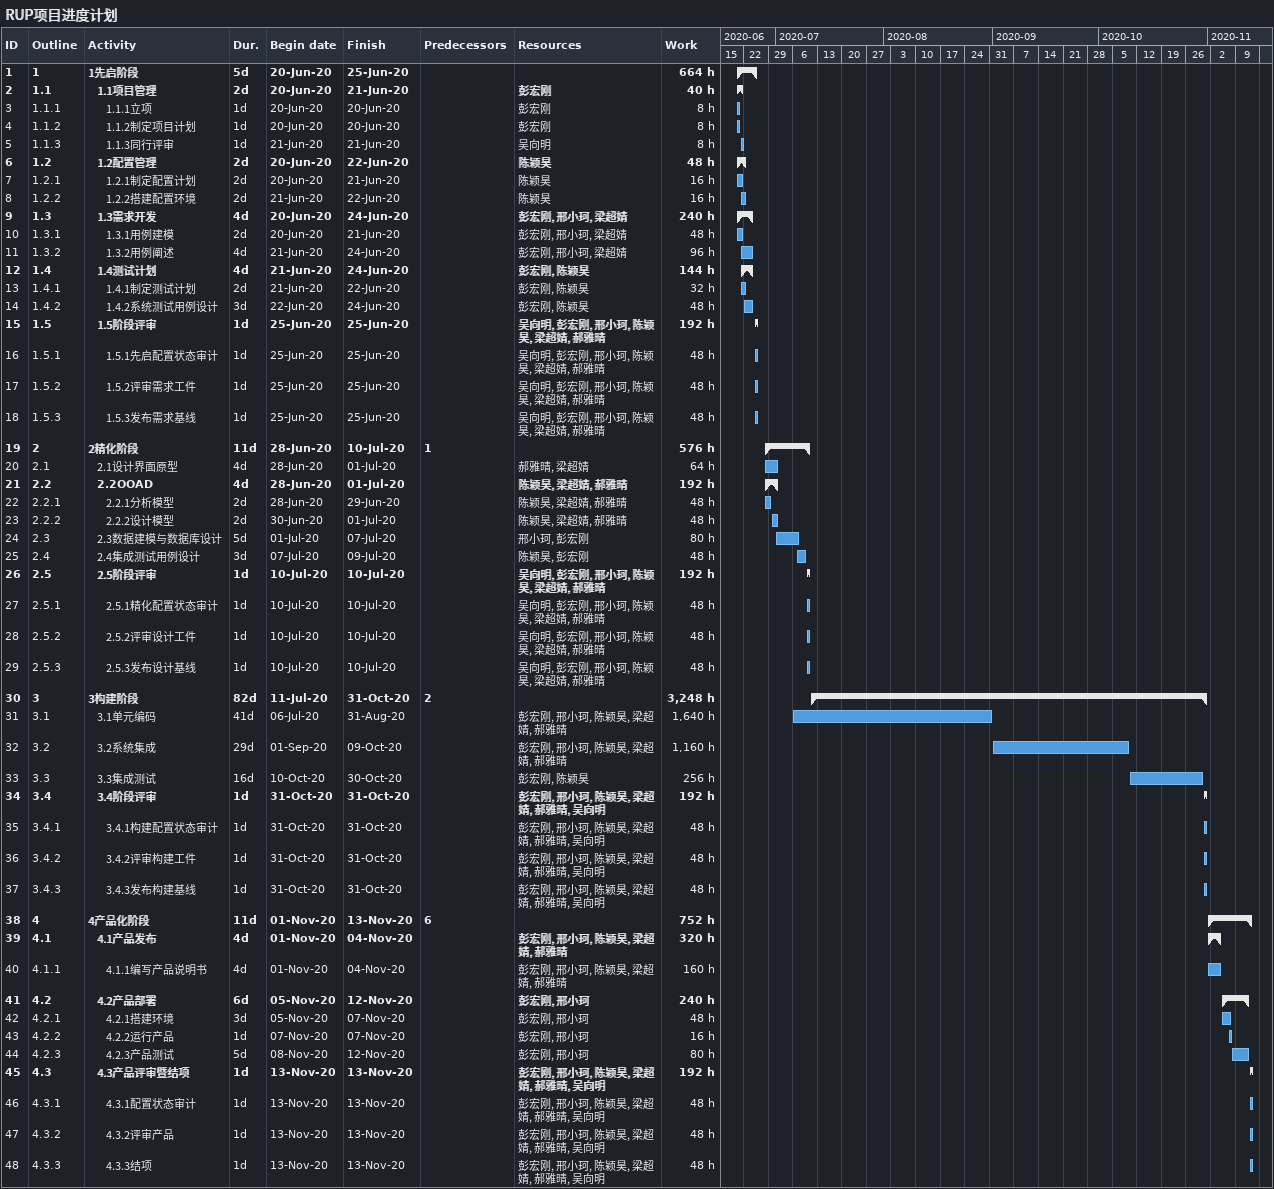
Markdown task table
RUP项目进度计划

| ID | WBS | Task | Duration | Start | Finish | Predecessors | Resources | Work (h) |
|---|---|---|---|---|---|---|---|---|
| 1 | 1 | **1先启阶段** | 5d | 2020-06-20 | 2020-06-25 |  |  | 664 |
| 2 | 1.1 | **1.1项目管理** | 2d | 2020-06-20 | 2020-06-21 |  | 彭宏刚 | 40 |
| 3 | 1.1.1 | 1.1.1立项 | 1d | 2020-06-20 | 2020-06-20 |  | 彭宏刚 | 8 |
| 4 | 1.1.2 | 1.1.2制定项目计划 | 1d | 2020-06-20 | 2020-06-20 |  | 彭宏刚 | 8 |
| 5 | 1.1.3 | 1.1.3同行评审 | 1d | 2020-06-21 | 2020-06-21 |  | 吴向明 | 8 |
| 6 | 1.2 | **1.2配置管理** | 2d | 2020-06-20 | 2020-06-22 |  | 陈颖昊 | 48 |
| 7 | 1.2.1 | 1.2.1制定配置计划 | 2d | 2020-06-20 | 2020-06-21 |  | 陈颖昊 | 16 |
| 8 | 1.2.2 | 1.2.2搭建配置环境 | 2d | 2020-06-21 | 2020-06-22 |  | 陈颖昊 | 16 |
| 9 | 1.3 | **1.3需求开发** | 4d | 2020-06-20 | 2020-06-24 |  | 彭宏刚, 邢小珂, 梁超婧 | 240 |
| 10 | 1.3.1 | 1.3.1用例建模 | 2d | 2020-06-20 | 2020-06-21 |  | 彭宏刚, 邢小珂, 梁超婧 | 48 |
| 11 | 1.3.2 | 1.3.2用例阐述 | 4d | 2020-06-21 | 2020-06-24 |  | 彭宏刚, 邢小珂, 梁超婧 | 96 |
| 12 | 1.4 | **1.4测试计划** | 4d | 2020-06-21 | 2020-06-24 |  | 彭宏刚, 陈颖昊 | 144 |
| 13 | 1.4.1 | 1.4.1制定测试计划 | 2d | 2020-06-21 | 2020-06-22 |  | 彭宏刚, 陈颖昊 | 32 |
| 14 | 1.4.2 | 1.4.2系统测试用例设计 | 3d | 2020-06-22 | 2020-06-24 |  | 彭宏刚, 陈颖昊 | 48 |
| 15 | 1.5 | **1.5阶段评审** | 1d | 2020-06-25 | 2020-06-25 |  | 吴向明, 彭宏刚, 邢小珂, 陈颖昊, 梁超婧, 郝雅晴 | 192 |
| 16 | 1.5.1 | 1.5.1先启配置状态审计 | 1d | 2020-06-25 | 2020-06-25 |  | 吴向明, 彭宏刚, 邢小珂, 陈颖昊, 梁超婧, 郝雅晴 | 48 |
| 17 | 1.5.2 | 1.5.2评审需求工件 | 1d | 2020-06-25 | 2020-06-25 |  | 吴向明, 彭宏刚, 邢小珂, 陈颖昊, 梁超婧, 郝雅晴 | 48 |
| 18 | 1.5.3 | 1.5.3发布需求基线 | 1d | 2020-06-25 | 2020-06-25 |  | 吴向明, 彭宏刚, 邢小珂, 陈颖昊, 梁超婧, 郝雅晴 | 48 |
| 19 | 2 | **2精化阶段** | 11d | 2020-06-28 | 2020-07-10 | 1 |  | 576 |
| 20 | 2.1 | 2.1设计界面原型 | 4d | 2020-06-28 | 2020-07-01 |  | 郝雅晴, 梁超婧 | 64 |
| 21 | 2.2 | **2.2OOAD** | 4d | 2020-06-28 | 2020-07-01 |  | 陈颖昊, 梁超婧, 郝雅晴 | 192 |
| 22 | 2.2.1 | 2.2.1分析模型 | 2d | 2020-06-28 | 2020-06-29 |  | 陈颖昊, 梁超婧, 郝雅晴 | 48 |
| 23 | 2.2.2 | 2.2.2设计模型 | 2d | 2020-06-30 | 2020-07-01 |  | 陈颖昊, 梁超婧, 郝雅晴 | 48 |
| 24 | 2.3 | 2.3数据建模与数据库设计 | 5d | 2020-07-01 | 2020-07-07 |  | 邢小珂, 彭宏刚 | 80 |
| 25 | 2.4 | 2.4集成测试用例设计 | 3d | 2020-07-07 | 2020-07-09 |  | 陈颖昊, 彭宏刚 | 48 |
| 26 | 2.5 | **2.5阶段评审** | 1d | 2020-07-10 | 2020-07-10 |  | 吴向明, 彭宏刚, 邢小珂, 陈颖昊, 梁超婧, 郝雅晴 | 192 |
| 27 | 2.5.1 | 2.5.1精化配置状态审计 | 1d | 2020-07-10 | 2020-07-10 |  | 吴向明, 彭宏刚, 邢小珂, 陈颖昊, 梁超婧, 郝雅晴 | 48 |
| 28 | 2.5.2 | 2.5.2评审设计工件 | 1d | 2020-07-10 | 2020-07-10 |  | 吴向明, 彭宏刚, 邢小珂, 陈颖昊, 梁超婧, 郝雅晴 | 48 |
| 29 | 2.5.3 | 2.5.3发布设计基线 | 1d | 2020-07-10 | 2020-07-10 |  | 吴向明, 彭宏刚, 邢小珂, 陈颖昊, 梁超婧, 郝雅晴 | 48 |
| 30 | 3 | **3构建阶段** | 82d | 2020-07-11 | 2020-10-31 | 2 |  | 3248 |
| 31 | 3.1 | 3.1单元编码 | 41d | 2020-07-06 | 2020-08-31 |  | 彭宏刚, 邢小珂, 陈颖昊, 梁超婧, 郝雅晴 | 1640 |
| 32 | 3.2 | 3.2系统集成 | 29d | 2020-09-01 | 2020-10-09 |  | 彭宏刚, 邢小珂, 陈颖昊, 梁超婧, 郝雅晴 | 1160 |
| 33 | 3.3 | 3.3集成测试 | 16d | 2020-10-10 | 2020-10-30 |  | 彭宏刚, 陈颖昊 | 256 |
| 34 | 3.4 | **3.4阶段评审** | 1d | 2020-10-31 | 2020-10-31 |  | 彭宏刚, 邢小珂, 陈颖昊, 梁超婧, 郝雅晴, 吴向明 | 192 |
| 35 | 3.4.1 | 3.4.1构建配置状态审计 | 1d | 2020-10-31 | 2020-10-31 |  | 彭宏刚, 邢小珂, 陈颖昊, 梁超婧, 郝雅晴, 吴向明 | 48 |
| 36 | 3.4.2 | 3.4.2评审构建工件 | 1d | 2020-10-31 | 2020-10-31 |  | 彭宏刚, 邢小珂, 陈颖昊, 梁超婧, 郝雅晴, 吴向明 | 48 |
| 37 | 3.4.3 | 3.4.3发布构建基线 | 1d | 2020-10-31 | 2020-10-31 |  | 彭宏刚, 邢小珂, 陈颖昊, 梁超婧, 郝雅晴, 吴向明 | 48 |
| 38 | 4 | **4产品化阶段** | 11d | 2020-11-01 | 2020-11-13 | 6 |  | 752 |
| 39 | 4.1 | **4.1产品发布** | 4d | 2020-11-01 | 2020-11-04 |  | 彭宏刚, 邢小珂, 陈颖昊, 梁超婧, 郝雅晴 | 320 |
| 40 | 4.1.1 | 4.1.1编写产品说明书 | 4d | 2020-11-01 | 2020-11-04 |  | 彭宏刚, 邢小珂, 陈颖昊, 梁超婧, 郝雅晴 | 160 |
| 41 | 4.2 | **4.2产品部署** | 6d | 2020-11-05 | 2020-11-12 |  | 彭宏刚, 邢小珂 | 240 |
| 42 | 4.2.1 | 4.2.1搭建环境 | 3d | 2020-11-05 | 2020-11-07 |  | 彭宏刚, 邢小珂 | 48 |
| 43 | 4.2.2 | 4.2.2运行产品 | 1d | 2020-11-07 | 2020-11-07 |  | 彭宏刚, 邢小珂 | 16 |
| 44 | 4.2.3 | 4.2.3产品测试 | 5d | 2020-11-08 | 2020-11-12 |  | 彭宏刚, 邢小珂 | 80 |
| 45 | 4.3 | **4.3产品评审暨结项** | 1d | 2020-11-13 | 2020-11-13 |  | 彭宏刚, 邢小珂, 陈颖昊, 梁超婧, 郝雅晴, 吴向明 | 192 |
| 46 | 4.3.1 | 4.3.1配置状态审计 | 1d | 2020-11-13 | 2020-11-13 |  | 彭宏刚, 邢小珂, 陈颖昊, 梁超婧, 郝雅晴, 吴向明 | 48 |
| 47 | 4.3.2 | 4.3.2评审产品 | 1d | 2020-11-13 | 2020-11-13 |  | 彭宏刚, 邢小珂, 陈颖昊, 梁超婧, 郝雅晴, 吴向明 | 48 |
| 48 | 4.3.3 | 4.3.3结项 | 1d | 2020-11-13 | 2020-11-13 |  | 彭宏刚, 邢小珂, 陈颖昊, 梁超婧, 郝雅晴, 吴向明 | 48 |
